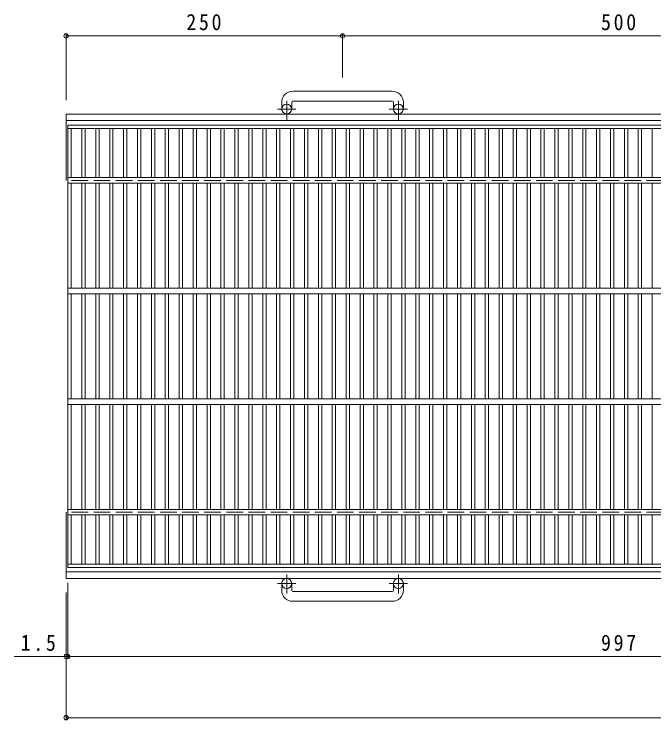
# Model space of a CAD drawing. Units: millimetres, scale not verified. Extents: x -854 to 887, y -687 to 582.
# Drawn here: x -854 to -275, y -183 to 456 of the extents above; entities that cross this region are included whole.
import ezdxf

# ---------------------------------------------------------------- set-up
doc = ezdxf.new("R2010")
doc.units = ezdxf.units.MM
doc.header["$LTSCALE"] = 5
doc.header["$PDMODE"] = 32
doc.header["$PDSIZE"] = 4
doc.linetypes.add('CHAIN1', pattern=[8, 5, -1, 1, -1])
doc.linetypes.add('DASHED3', pattern=[4, 3, -1])
for name, color, linetype, lineweight in [('A-1_ピット', 2, 'Continuous', 9), ('A-2_蓋', 3, 'Continuous', 9), ('A-4_寸法', 7, 'Continuous', 9)]:
    doc.layers.add(name, color=color, linetype=linetype, lineweight=lineweight)
doc.styles.add('ＭＳ ゴシック', font='')
doc.styles.get('ＭＳ ゴシック').set_extended_font_data('MS Gothic')

msp = doc.modelspace()

# ---------------------------------------------------------------- linework, layer by layer
at = {"layer": 'A-1_ピット'}
for p, q in [((-511.54, 385.789), (-601.54, 385.789)), ((-601.54, 376.789), (-511.54, 376.789)), ((-611.54, 375.789), (-611.54, 369.689)), ((-602.54, 375.789), (-602.54, 369.689)), ((-510.54, 375.789), (-510.54, 369.689)), ((-501.54, 375.789), (-501.54, 369.689)), ((-806.54, 305.189), (-806.54, 365.189)), ((293.46, 365.189), (-806.54, 365.189)), ((293.46, 359.188), (-806.54, 359.188)), ((-806.54, -54.811), (-806.54, 5.188)), ((293.46, -48.811), (-806.54, -48.811)), ((293.46, -54.811), (-806.54, -54.811)), ((-611.54, -65.412), (-611.54, -59.312)), ((-602.54, -65.412), (-602.54, -59.312)), ((-510.54, -65.412), (-510.54, -59.312)), ((-501.54, -65.412), (-501.54, -59.312)), ((-601.54, -66.412), (-511.54, -66.412)), ((-511.54, -75.411), (-601.54, -75.411))]:
    msp.add_line(p, q, dxfattribs=at)
at = {"layer": 'A-1_ピット', "linetype": 'CHAIN1'}
for p, q in [((-607.04, 360.082), (-607.04, 377.179)), ((-506.04, 360.082), (-506.04, 377.179)), ((-598.877, 369.689), (-615.284, 369.689)), ((-497.878, 369.689), (-514.284, 369.689)), ((-607.04, -51.204), (-607.04, -68.301)), ((-506.04, -51.204), (-506.04, -68.301)), ((-598.877, -59.312), (-615.284, -59.312)), ((-497.878, -59.312), (-514.284, -59.312))]:
    msp.add_line(p, q, dxfattribs=at)
at = {"layer": 'A-1_ピット', "linetype": 'DASHED3'}
for p, q in [((293.46, 305.189), (-806.54, 305.189)), ((293.46, 5.188), (-806.54, 5.188))]:
    msp.add_line(p, q, dxfattribs=at)
at = {"layer": 'A-1_ピット'}
for centre in [(-607.04, 369.689), (-506.041, 369.689), (-607.04, -59.312), (-506.041, -59.312)]:
    msp.add_circle(centre, 4.5, dxfattribs=at)
for centre, radius, start, end in [((-601.54, 375.789), 10, 90, 180), ((-511.54, 375.789), 10, 0, 90), ((-601.54, 375.789), 1, 90, 180), ((-511.54, 375.789), 1, 0, 90), ((-601.54, -65.412), 10, 180, 270), ((-601.54, -65.412), 1, 180, 270), ((-511.54, -65.412), 10, 270, 0), ((-511.54, -65.412), 1, 270, 0)]:
    msp.add_arc(centre, radius, start, end, dxfattribs=at)
at = {"layer": 'A-2_蓋'}
for p, q in [((-805.04, 355.189), (191.96, 355.189)), ((-805.04, -44.811), (-805.04, 355.189)), ((-805.04, 352.189), (191.96, 352.189)), ((-802.04, 307.689), (-802.04, 352.189)), ((-792.28, 352.189), (-792.28, 307.689)), ((-789.28, 352.189), (-789.28, 307.689)), ((-779.7, 352.189), (-779.7, 307.689)), ((-776.7, 352.189), (-776.7, 307.689)), ((-767.12, 352.189), (-767.12, 307.689)), ((-764.12, 352.189), (-764.12, 307.689)), ((-754.54, 352.189), (-754.54, 307.689)), ((-751.54, 352.189), (-751.54, 307.689)), ((-741.96, 352.189), (-741.96, 307.689)), ((-738.96, 352.189), (-738.96, 307.689)), ((-729.38, 352.189), (-729.38, 307.689)), ((-726.38, 352.189), (-726.38, 307.689)), ((-716.8, 352.189), (-716.8, 307.689)), ((-713.8, 352.189), (-713.8, 307.689)), ((-704.22, 352.189), (-704.22, 307.689)), ((-701.22, 352.189), (-701.22, 307.689)), ((-691.64, 352.189), (-691.64, 307.689)), ((-688.64, 352.189), (-688.64, 307.689)), ((-679.06, 352.189), (-679.06, 307.689)), ((-676.06, 352.189), (-676.06, 307.689)), ((-666.48, 352.189), (-666.48, 307.689)), ((-663.48, 352.189), (-663.48, 307.689)), ((-653.9, 352.189), (-653.9, 307.689)), ((-650.899, 352.189), (-650.899, 307.689)), ((-641.32, 352.189), (-641.32, 307.689)), ((-638.319, 352.189), (-638.319, 307.689)), ((-628.74, 352.189), (-628.74, 307.689)), ((-625.739, 352.189), (-625.739, 307.689)), ((-616.16, 352.189), (-616.16, 307.689)), ((-613.159, 352.189), (-613.159, 307.689)), ((-603.58, 352.189), (-603.58, 307.689)), ((-600.58, 352.189), (-600.58, 307.689)), ((-591, 352.189), (-591, 307.689)), ((-588, 352.189), (-588, 307.689)), ((-578.42, 352.189), (-578.42, 307.689)), ((-575.42, 352.189), (-575.42, 307.689)), ((-565.84, 352.189), (-565.84, 307.689)), ((-562.84, 352.189), (-562.84, 307.689)), ((-553.259, 352.189), (-553.259, 307.689)), ((-550.26, 352.189), (-550.26, 307.689)), ((-540.68, 352.189), (-540.68, 307.689)), ((-537.68, 352.189), (-537.68, 307.689)), ((-528.1, 352.189), (-528.1, 307.689)), ((-525.1, 352.189), (-525.1, 307.689)), ((-515.519, 352.189), (-515.519, 307.689)), ((-512.519, 352.189), (-512.519, 307.689)), ((-502.94, 352.189), (-502.94, 307.689)), ((-499.939, 352.189), (-499.939, 307.689)), ((-490.36, 352.189), (-490.36, 307.689)), ((-487.359, 352.189), (-487.359, 307.689)), ((-477.78, 352.189), (-477.78, 307.689)), ((-474.78, 352.189), (-474.78, 307.689)), ((-465.2, 352.189), (-465.2, 307.689)), ((-462.2, 352.189), (-462.2, 307.689)), ((-452.62, 352.189), (-452.62, 307.689)), ((-449.62, 352.189), (-449.62, 307.689)), ((-440.04, 352.189), (-440.04, 307.689)), ((-437.039, 352.189), (-437.039, 307.689)), ((-427.46, 352.189), (-427.46, 307.689)), ((-424.459, 352.189), (-424.459, 307.689)), ((-414.879, 352.189), (-414.879, 307.689)), ((-411.879, 352.189), (-411.879, 307.689)), ((-402.299, 352.189), (-402.299, 307.689)), ((-399.299, 352.189), (-399.299, 307.689)), ((-389.719, 352.189), (-389.719, 307.689)), ((-386.719, 352.189), (-386.719, 307.689)), ((-377.139, 352.189), (-377.139, 307.689)), ((-374.139, 352.189), (-374.139, 307.689)), ((-364.56, 352.189), (-364.56, 307.689)), ((-361.559, 352.189), (-361.559, 307.689)), ((-351.98, 352.189), (-351.98, 307.689)), ((-348.98, 352.189), (-348.98, 307.689)), ((-339.399, 352.189), (-339.399, 307.689)), ((-336.4, 352.189), (-336.4, 307.689)), ((-326.819, 352.189), (-326.819, 307.689)), ((-323.819, 352.189), (-323.819, 307.689)), ((-314.239, 352.189), (-314.239, 307.689)), ((-311.239, 352.189), (-311.239, 307.689)), ((-301.659, 352.189), (-301.659, 307.689)), ((-298.659, 352.189), (-298.659, 307.689)), ((-289.079, 352.189), (-289.079, 307.689)), ((-286.079, 352.189), (-286.079, 307.689)), ((-276.499, 352.189), (-276.499, 307.689)), ((-805.04, 307.689), (191.96, 307.689)), ((-805.04, 302.689), (191.96, 302.689)), ((-802.04, 207.689), (-802.04, 302.689)), ((-792.28, 302.689), (-792.28, 207.689)), ((-789.28, 302.689), (-789.28, 207.689)), ((-779.7, 302.689), (-779.7, 207.689)), ((-776.7, 302.689), (-776.7, 207.689)), ((-767.12, 302.689), (-767.12, 207.689)), ((-764.12, 302.689), (-764.12, 207.689)), ((-754.54, 302.689), (-754.54, 207.689)), ((-751.54, 302.689), (-751.54, 207.689)), ((-741.96, 302.689), (-741.96, 207.689)), ((-738.96, 302.689), (-738.96, 207.689)), ((-729.38, 302.689), (-729.38, 207.689)), ((-726.38, 302.689), (-726.38, 207.689)), ((-716.8, 302.689), (-716.8, 207.689)), ((-713.8, 302.689), (-713.8, 207.689)), ((-704.22, 302.689), (-704.22, 207.689)), ((-701.22, 302.689), (-701.22, 207.689)), ((-691.64, 302.689), (-691.64, 207.689)), ((-688.64, 302.689), (-688.64, 207.689)), ((-679.06, 302.689), (-679.06, 207.689)), ((-676.06, 302.689), (-676.06, 207.689)), ((-666.48, 302.689), (-666.48, 207.689)), ((-663.48, 302.689), (-663.48, 207.689)), ((-653.9, 302.689), (-653.9, 207.689)), ((-650.899, 302.689), (-650.899, 207.689)), ((-641.32, 302.689), (-641.32, 207.689)), ((-638.319, 302.689), (-638.319, 207.689)), ((-628.74, 302.689), (-628.74, 207.689)), ((-625.739, 302.689), (-625.739, 207.689)), ((-616.16, 302.689), (-616.16, 207.689)), ((-613.159, 302.689), (-613.159, 207.689)), ((-603.58, 302.689), (-603.58, 207.689)), ((-600.58, 302.689), (-600.58, 207.689)), ((-591, 302.689), (-591, 207.689)), ((-588, 302.689), (-588, 207.689)), ((-578.42, 302.689), (-578.42, 207.689)), ((-575.42, 302.689), (-575.42, 207.689)), ((-565.84, 302.689), (-565.84, 207.689)), ((-562.84, 302.689), (-562.84, 207.689)), ((-553.259, 302.689), (-553.259, 207.689)), ((-550.26, 302.689), (-550.26, 207.689)), ((-540.68, 302.689), (-540.68, 207.689)), ((-537.68, 302.689), (-537.68, 207.689)), ((-528.1, 302.689), (-528.1, 207.689)), ((-525.1, 302.689), (-525.1, 207.689)), ((-515.519, 302.689), (-515.519, 207.689)), ((-512.519, 302.689), (-512.519, 207.689)), ((-502.94, 302.689), (-502.94, 207.689)), ((-499.939, 302.689), (-499.939, 207.689)), ((-490.36, 302.689), (-490.36, 207.689)), ((-487.359, 302.689), (-487.359, 207.689)), ((-477.78, 302.689), (-477.78, 207.689)), ((-474.78, 302.689), (-474.78, 207.689)), ((-465.2, 302.689), (-465.2, 207.689)), ((-462.2, 302.689), (-462.2, 207.689)), ((-452.62, 302.689), (-452.62, 207.689)), ((-449.62, 302.689), (-449.62, 207.689)), ((-440.04, 302.689), (-440.04, 207.689)), ((-437.039, 302.689), (-437.039, 207.689)), ((-427.46, 302.689), (-427.46, 207.689)), ((-424.459, 302.689), (-424.459, 207.689)), ((-414.879, 302.689), (-414.879, 207.689)), ((-411.879, 302.689), (-411.879, 207.689)), ((-402.299, 302.689), (-402.299, 207.689)), ((-399.299, 302.689), (-399.299, 207.689)), ((-389.719, 302.689), (-389.719, 207.689)), ((-386.719, 302.689), (-386.719, 207.689)), ((-377.139, 302.689), (-377.139, 207.689)), ((-374.139, 302.689), (-374.139, 207.689)), ((-364.56, 302.689), (-364.56, 207.689)), ((-361.559, 302.689), (-361.559, 207.689)), ((-351.98, 302.689), (-351.98, 207.689)), ((-348.98, 302.689), (-348.98, 207.689)), ((-339.399, 302.689), (-339.399, 207.689)), ((-336.4, 302.689), (-336.4, 207.689)), ((-326.819, 302.689), (-326.819, 207.689)), ((-323.819, 302.689), (-323.819, 207.689)), ((-314.239, 302.689), (-314.239, 207.689)), ((-311.239, 302.689), (-311.239, 207.689)), ((-301.659, 302.689), (-301.659, 207.689)), ((-298.659, 302.689), (-298.659, 207.689)), ((-289.079, 302.689), (-289.079, 207.689)), ((-286.079, 302.689), (-286.079, 207.689)), ((-276.499, 302.689), (-276.499, 207.689)), ((-805.04, 207.689), (191.96, 207.689)), ((-805.04, 202.689), (191.96, 202.689)), ((-802.04, 107.689), (-802.04, 202.689)), ((-792.28, 202.689), (-792.28, 107.689)), ((-789.28, 202.689), (-789.28, 107.689)), ((-779.7, 202.689), (-779.7, 107.689)), ((-776.7, 202.689), (-776.7, 107.689)), ((-767.12, 202.689), (-767.12, 107.689)), ((-764.12, 202.689), (-764.12, 107.689)), ((-754.54, 202.689), (-754.54, 107.689)), ((-751.54, 202.689), (-751.54, 107.689)), ((-741.96, 202.689), (-741.96, 107.689)), ((-738.96, 202.689), (-738.96, 107.689)), ((-729.38, 202.689), (-729.38, 107.689)), ((-726.38, 202.689), (-726.38, 107.689)), ((-716.8, 202.689), (-716.8, 107.689)), ((-713.8, 202.689), (-713.8, 107.689)), ((-704.22, 202.689), (-704.22, 107.689)), ((-701.22, 202.689), (-701.22, 107.689)), ((-691.64, 202.689), (-691.64, 107.689)), ((-688.64, 202.689), (-688.64, 107.689)), ((-679.06, 202.689), (-679.06, 107.689)), ((-676.06, 202.689), (-676.06, 107.689)), ((-666.48, 202.689), (-666.48, 107.689)), ((-663.48, 202.689), (-663.48, 107.689)), ((-653.9, 202.689), (-653.9, 107.689)), ((-650.899, 202.689), (-650.899, 107.689)), ((-641.32, 202.689), (-641.32, 107.689)), ((-638.319, 202.689), (-638.319, 107.689)), ((-628.74, 202.689), (-628.74, 107.689)), ((-625.739, 202.689), (-625.739, 107.689)), ((-616.16, 202.689), (-616.16, 107.689)), ((-613.159, 202.689), (-613.159, 107.689)), ((-603.58, 202.689), (-603.58, 107.689)), ((-600.58, 202.689), (-600.58, 107.689)), ((-591, 202.689), (-591, 107.689)), ((-588, 202.689), (-588, 107.689)), ((-578.42, 202.689), (-578.42, 107.689)), ((-575.42, 202.689), (-575.42, 107.689)), ((-565.84, 202.689), (-565.84, 107.689)), ((-562.84, 202.689), (-562.84, 107.689)), ((-553.259, 202.689), (-553.259, 107.689)), ((-550.26, 202.689), (-550.26, 107.689)), ((-540.68, 202.689), (-540.68, 107.689)), ((-537.68, 202.689), (-537.68, 107.689)), ((-528.1, 202.689), (-528.1, 107.689)), ((-525.1, 202.689), (-525.1, 107.689)), ((-515.519, 202.689), (-515.519, 107.689)), ((-512.519, 202.689), (-512.519, 107.689)), ((-502.94, 202.689), (-502.94, 107.689)), ((-499.939, 202.689), (-499.939, 107.689)), ((-490.36, 202.689), (-490.36, 107.689)), ((-487.359, 202.689), (-487.359, 107.689)), ((-477.78, 202.689), (-477.78, 107.689)), ((-474.78, 202.689), (-474.78, 107.689)), ((-465.2, 202.689), (-465.2, 107.689)), ((-462.2, 202.689), (-462.2, 107.689)), ((-452.62, 202.689), (-452.62, 107.689)), ((-449.62, 202.689), (-449.62, 107.689)), ((-440.04, 202.689), (-440.04, 107.689)), ((-437.039, 202.689), (-437.039, 107.689)), ((-427.46, 202.689), (-427.46, 107.689)), ((-424.459, 202.689), (-424.459, 107.689)), ((-414.879, 202.689), (-414.879, 107.689)), ((-411.879, 202.689), (-411.879, 107.689)), ((-402.299, 202.689), (-402.299, 107.689)), ((-399.299, 202.689), (-399.299, 107.689)), ((-389.719, 202.689), (-389.719, 107.689)), ((-386.719, 202.689), (-386.719, 107.689)), ((-377.139, 202.689), (-377.139, 107.689)), ((-374.139, 202.689), (-374.139, 107.689)), ((-364.56, 202.689), (-364.56, 107.689)), ((-361.559, 202.689), (-361.559, 107.689)), ((-351.98, 202.689), (-351.98, 107.689)), ((-348.98, 202.689), (-348.98, 107.689)), ((-339.399, 202.689), (-339.399, 107.689)), ((-336.4, 202.689), (-336.4, 107.689)), ((-326.819, 202.689), (-326.819, 107.689)), ((-323.819, 202.689), (-323.819, 107.689)), ((-314.239, 202.689), (-314.239, 107.689)), ((-311.239, 202.689), (-311.239, 107.689)), ((-301.659, 202.689), (-301.659, 107.689)), ((-298.659, 202.689), (-298.659, 107.689)), ((-289.079, 202.689), (-289.079, 107.689)), ((-286.079, 202.689), (-286.079, 107.689)), ((-276.499, 202.689), (-276.499, 107.689)), ((-805.04, 107.689), (191.96, 107.689)), ((-805.04, 102.689), (191.96, 102.689)), ((-802.04, 7.689), (-802.04, 102.689)), ((-792.28, 102.689), (-792.28, 7.689)), ((-789.28, 102.689), (-789.28, 7.689)), ((-779.7, 102.689), (-779.7, 7.689)), ((-776.7, 102.689), (-776.7, 7.689)), ((-767.12, 102.689), (-767.12, 7.689)), ((-764.12, 102.689), (-764.12, 7.689)), ((-754.54, 102.689), (-754.54, 7.689)), ((-751.54, 102.689), (-751.54, 7.689)), ((-741.96, 102.689), (-741.96, 7.689)), ((-738.96, 102.689), (-738.96, 7.689)), ((-729.38, 102.689), (-729.38, 7.689)), ((-726.38, 102.689), (-726.38, 7.689)), ((-716.8, 102.689), (-716.8, 7.689)), ((-713.8, 102.689), (-713.8, 7.689)), ((-704.22, 102.689), (-704.22, 7.689)), ((-701.22, 102.689), (-701.22, 7.689)), ((-691.64, 102.689), (-691.64, 7.689)), ((-688.64, 102.689), (-688.64, 7.689)), ((-679.06, 102.689), (-679.06, 7.689)), ((-676.06, 102.689), (-676.06, 7.689)), ((-666.48, 102.689), (-666.48, 7.689)), ((-663.48, 102.689), (-663.48, 7.689)), ((-653.9, 102.689), (-653.9, 7.689)), ((-650.899, 102.689), (-650.899, 7.689)), ((-641.32, 102.689), (-641.32, 7.689)), ((-638.319, 102.689), (-638.319, 7.689)), ((-628.74, 102.689), (-628.74, 7.689)), ((-625.739, 102.689), (-625.739, 7.689)), ((-616.16, 102.689), (-616.16, 7.689)), ((-613.159, 102.689), (-613.159, 7.689)), ((-603.58, 102.689), (-603.58, 7.689)), ((-600.58, 102.689), (-600.58, 7.689)), ((-591, 102.689), (-591, 7.689)), ((-588, 102.689), (-588, 7.689)), ((-578.42, 102.689), (-578.42, 7.689)), ((-575.42, 102.689), (-575.42, 7.689)), ((-565.84, 102.689), (-565.84, 7.689)), ((-562.84, 102.689), (-562.84, 7.689)), ((-553.259, 102.689), (-553.259, 7.689)), ((-550.26, 102.689), (-550.26, 7.689)), ((-540.68, 102.689), (-540.68, 7.689)), ((-537.68, 102.689), (-537.68, 7.689)), ((-528.1, 102.689), (-528.1, 7.689)), ((-525.1, 102.689), (-525.1, 7.689)), ((-515.519, 102.689), (-515.519, 7.689)), ((-512.519, 102.689), (-512.519, 7.689)), ((-502.94, 102.689), (-502.94, 7.689)), ((-499.939, 102.689), (-499.939, 7.689)), ((-490.36, 102.689), (-490.36, 7.689)), ((-487.359, 102.689), (-487.359, 7.689)), ((-477.78, 102.689), (-477.78, 7.689)), ((-474.78, 102.689), (-474.78, 7.689)), ((-465.2, 102.689), (-465.2, 7.689)), ((-462.2, 102.689), (-462.2, 7.689)), ((-452.62, 102.689), (-452.62, 7.689)), ((-449.62, 102.689), (-449.62, 7.689)), ((-440.04, 102.689), (-440.04, 7.689)), ((-437.039, 102.689), (-437.039, 7.689)), ((-427.46, 102.689), (-427.46, 7.689)), ((-424.459, 102.689), (-424.459, 7.689)), ((-414.879, 102.689), (-414.879, 7.689)), ((-411.879, 102.689), (-411.879, 7.689)), ((-402.299, 102.689), (-402.299, 7.689)), ((-399.299, 102.689), (-399.299, 7.689)), ((-389.719, 102.689), (-389.719, 7.689)), ((-386.719, 102.689), (-386.719, 7.689)), ((-377.139, 102.689), (-377.139, 7.689)), ((-374.139, 102.689), (-374.139, 7.689)), ((-364.56, 102.689), (-364.56, 7.689)), ((-361.559, 102.689), (-361.559, 7.689)), ((-351.98, 102.689), (-351.98, 7.689)), ((-348.98, 102.689), (-348.98, 7.689)), ((-339.399, 102.689), (-339.399, 7.689)), ((-336.4, 102.689), (-336.4, 7.689)), ((-326.819, 102.689), (-326.819, 7.689)), ((-323.819, 102.689), (-323.819, 7.689)), ((-314.239, 102.689), (-314.239, 7.689)), ((-311.239, 102.689), (-311.239, 7.689)), ((-301.659, 102.689), (-301.659, 7.689)), ((-298.659, 102.689), (-298.659, 7.689)), ((-289.079, 102.689), (-289.079, 7.689)), ((-286.079, 102.689), (-286.079, 7.689)), ((-276.499, 102.689), (-276.499, 7.689)), ((-805.04, 7.689), (191.96, 7.689)), ((-805.04, 2.689), (191.96, 2.689)), ((-802.04, -41.811), (-802.04, 2.689)), ((-792.28, 2.689), (-792.28, -41.811)), ((-789.28, 2.689), (-789.28, -41.811)), ((-779.7, 2.689), (-779.7, -41.811)), ((-776.7, 2.689), (-776.7, -41.811)), ((-767.12, 2.689), (-767.12, -41.811)), ((-764.12, 2.689), (-764.12, -41.811)), ((-754.54, 2.689), (-754.54, -41.811)), ((-751.54, 2.689), (-751.54, -41.811)), ((-741.96, 2.689), (-741.96, -41.811)), ((-738.96, 2.689), (-738.96, -41.811)), ((-729.38, 2.689), (-729.38, -41.811)), ((-726.38, 2.689), (-726.38, -41.811)), ((-716.8, 2.689), (-716.8, -41.811)), ((-713.8, 2.689), (-713.8, -41.811)), ((-704.22, 2.689), (-704.22, -41.811)), ((-701.22, 2.689), (-701.22, -41.811)), ((-691.64, 2.689), (-691.64, -41.811)), ((-688.64, 2.689), (-688.64, -41.811)), ((-679.06, 2.689), (-679.06, -41.811)), ((-676.06, 2.689), (-676.06, -41.811)), ((-666.48, 2.689), (-666.48, -41.811)), ((-663.48, 2.689), (-663.48, -41.811)), ((-653.9, 2.689), (-653.9, -41.811)), ((-650.899, 2.689), (-650.899, -41.811)), ((-641.32, 2.689), (-641.32, -41.811)), ((-638.319, 2.689), (-638.319, -41.811)), ((-628.74, 2.689), (-628.74, -41.811)), ((-625.739, 2.689), (-625.739, -41.811)), ((-616.16, 2.689), (-616.16, -41.811)), ((-613.159, 2.689), (-613.159, -41.811)), ((-603.58, 2.689), (-603.58, -41.811)), ((-600.58, 2.689), (-600.58, -41.811)), ((-591, 2.689), (-591, -41.811)), ((-588, 2.689), (-588, -41.811)), ((-578.42, 2.689), (-578.42, -41.811)), ((-575.42, 2.689), (-575.42, -41.811)), ((-565.84, 2.689), (-565.84, -41.811)), ((-562.84, 2.689), (-562.84, -41.811)), ((-553.259, 2.689), (-553.259, -41.811)), ((-550.26, 2.689), (-550.26, -41.811)), ((-540.68, 2.689), (-540.68, -41.811)), ((-537.68, 2.689), (-537.68, -41.811)), ((-528.1, 2.689), (-528.1, -41.811)), ((-525.1, 2.689), (-525.1, -41.811)), ((-515.519, 2.689), (-515.519, -41.811)), ((-512.519, 2.689), (-512.519, -41.811)), ((-502.94, 2.689), (-502.94, -41.811)), ((-499.939, 2.689), (-499.939, -41.811)), ((-490.36, 2.689), (-490.36, -41.811)), ((-487.359, 2.689), (-487.359, -41.811)), ((-477.78, 2.689), (-477.78, -41.811)), ((-474.78, 2.689), (-474.78, -41.811)), ((-465.2, 2.689), (-465.2, -41.811)), ((-462.2, 2.689), (-462.2, -41.811)), ((-452.62, 2.689), (-452.62, -41.811)), ((-449.62, 2.689), (-449.62, -41.811)), ((-440.04, 2.689), (-440.04, -41.811)), ((-437.039, 2.689), (-437.039, -41.811)), ((-427.46, 2.689), (-427.46, -41.811)), ((-424.459, 2.689), (-424.459, -41.811)), ((-414.879, 2.689), (-414.879, -41.811)), ((-411.879, 2.689), (-411.879, -41.811)), ((-402.299, 2.689), (-402.299, -41.811)), ((-399.299, 2.689), (-399.299, -41.811)), ((-389.719, 2.689), (-389.719, -41.811)), ((-386.719, 2.689), (-386.719, -41.811)), ((-377.139, 2.689), (-377.139, -41.811)), ((-374.139, 2.689), (-374.139, -41.811)), ((-364.56, 2.689), (-364.56, -41.811)), ((-361.559, 2.689), (-361.559, -41.811)), ((-351.98, 2.689), (-351.98, -41.811)), ((-348.98, 2.689), (-348.98, -41.811)), ((-339.399, 2.689), (-339.399, -41.811)), ((-336.4, 2.689), (-336.4, -41.811)), ((-326.819, 2.689), (-326.819, -41.811)), ((-323.819, 2.689), (-323.819, -41.811)), ((-314.239, 2.689), (-314.239, -41.811)), ((-311.239, 2.689), (-311.239, -41.811)), ((-301.659, 2.689), (-301.659, -41.811)), ((-298.659, 2.689), (-298.659, -41.811)), ((-289.079, 2.689), (-289.079, -41.811)), ((-286.079, 2.689), (-286.079, -41.811)), ((-276.499, 2.689), (-276.499, -41.811)), ((191.96, -41.811), (-805.04, -41.811)), ((191.96, -44.811), (-805.04, -44.811))]:
    msp.add_line(p, q, dxfattribs=at)
at = {"layer": 'A-4_寸法'}
for p, q in [((-806.54, 377.689), (-806.54, 437.289)), ((-806.54, 435.789), (292.459, 435.789)), ((-556.54, 398.289), (-556.54, 437.289)), ((-805.04, -58.811), (-805.04, -126.911)), ((-806.54, -67.311), (-806.54, -182.118)), ((-853.539, -125.411), (293.46, -125.411)), ((-806.54, -180.618), (293.46, -180.618))]:
    msp.add_line(p, q, dxfattribs=at)
for p in [(-806.54, 435.789), (-556.54, 435.789), (-806.54, -125.411), (-805.04, -125.411), (-806.54, -180.618)]:
    msp.add_point(p, dxfattribs=at)

# ---------------------------------------------------------------- texts
at = {"layer": 'A-4_寸法', "color": 2, "char_height": 14.66, "attachment_point": 7, "style": 'ＭＳ ゴシック'}
for s, insert in [('\\T1.27;\\W0.9;250', (-697.79, 440.789)), ('\\T1.27;\\W0.9;500', (-322.79, 440.789)), ('\\T1.27;\\W0.9;1.5', (-847.58, -120.411)), ('\\T1.27;\\W0.9;997', (-322.79, -120.411))]:
    msp.add_mtext(s, dxfattribs=dict(at, insert=insert))

doc.saveas('drawing.dxf')
